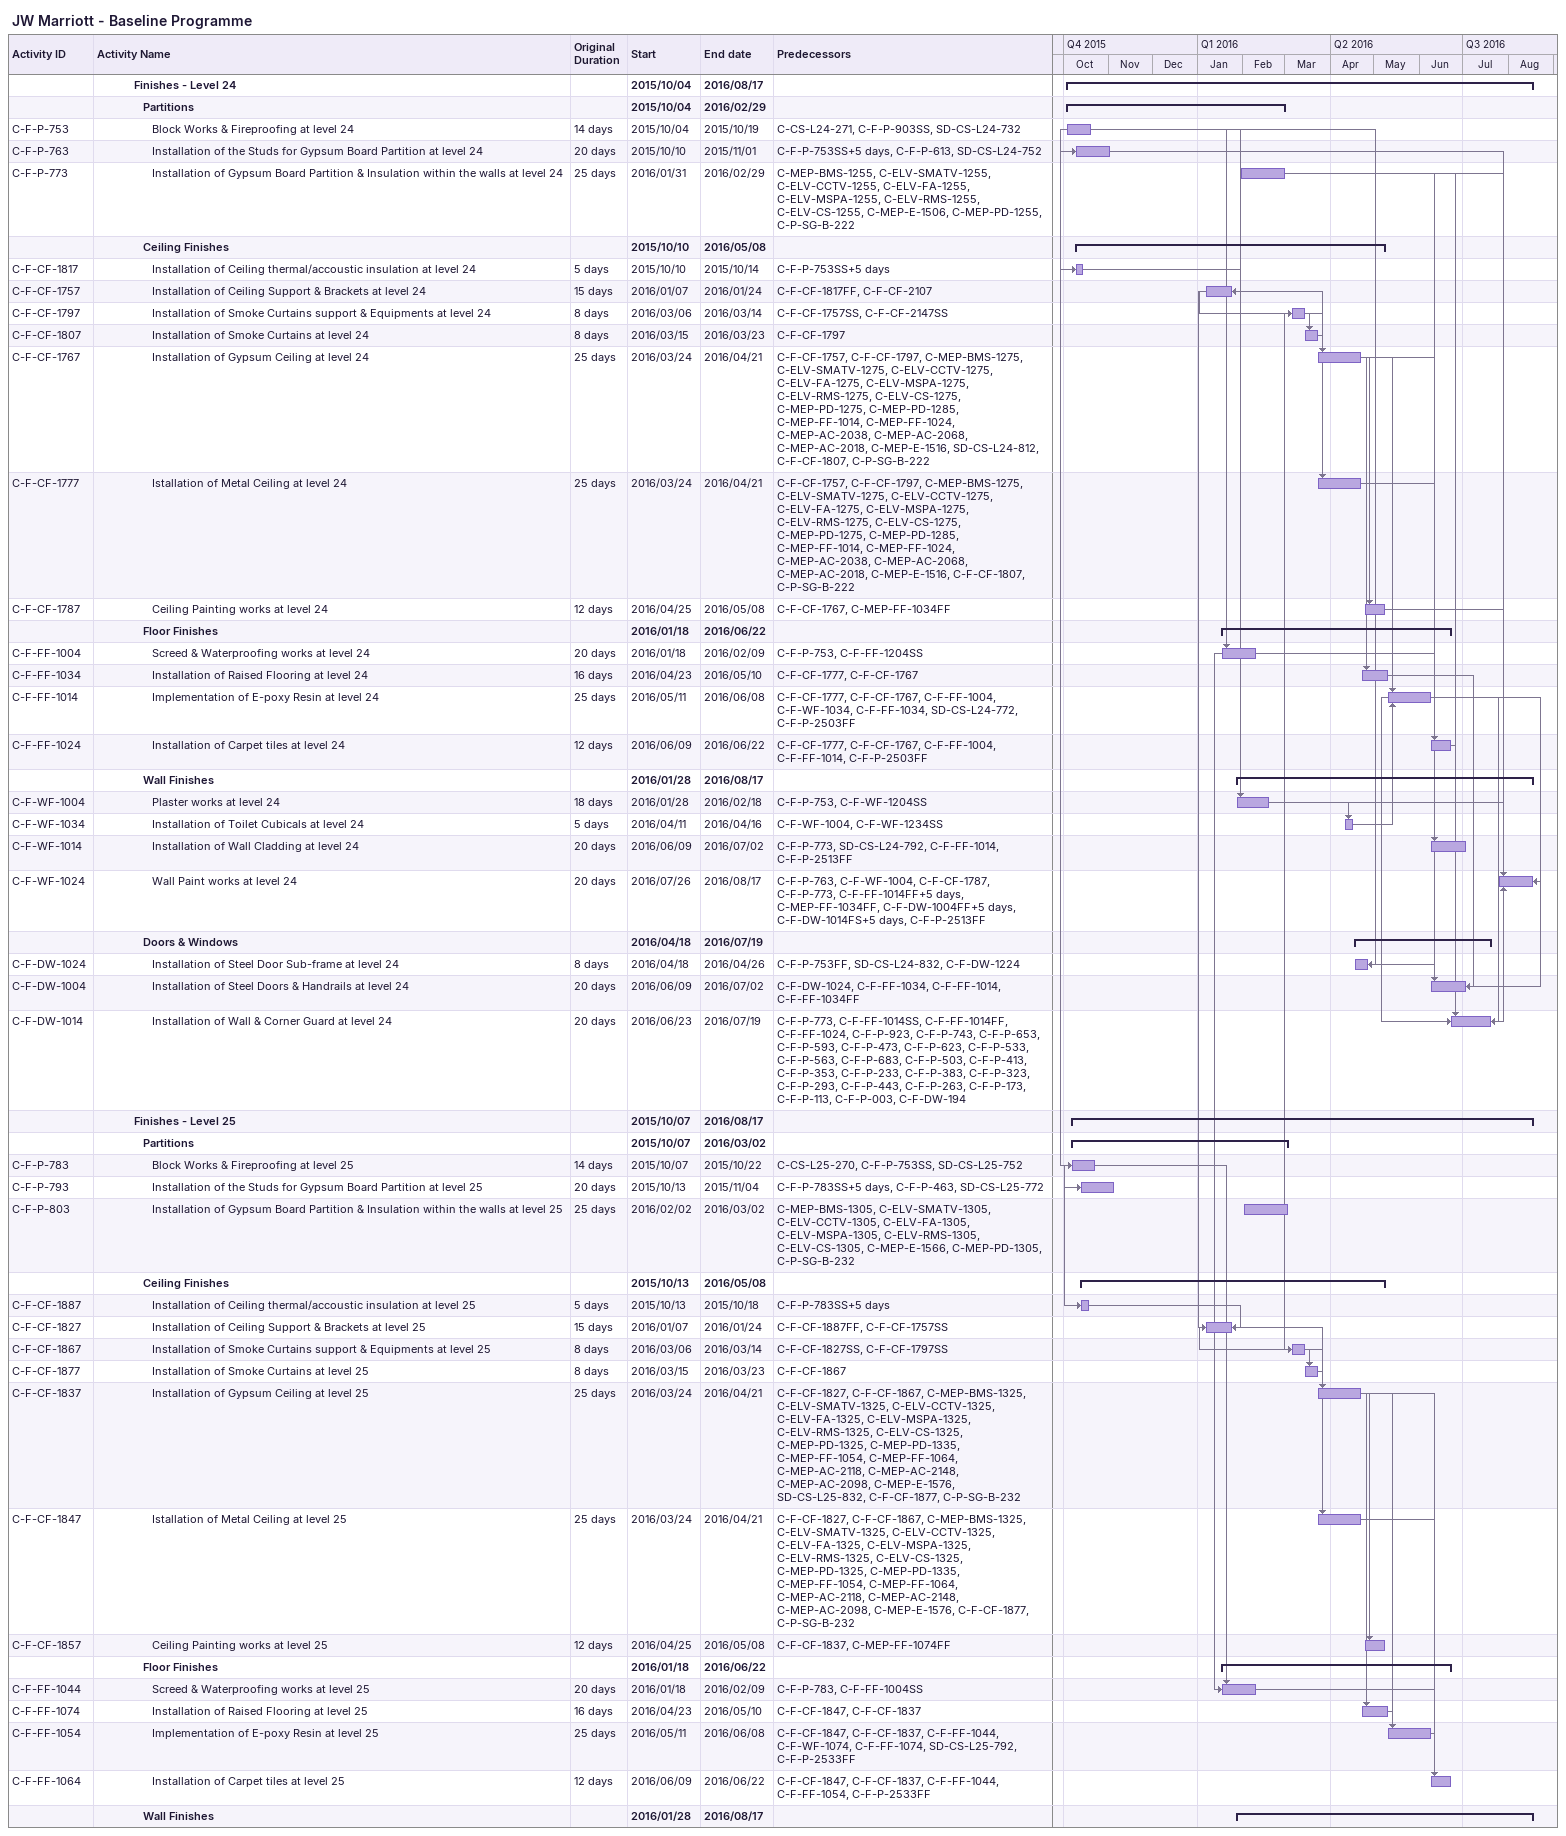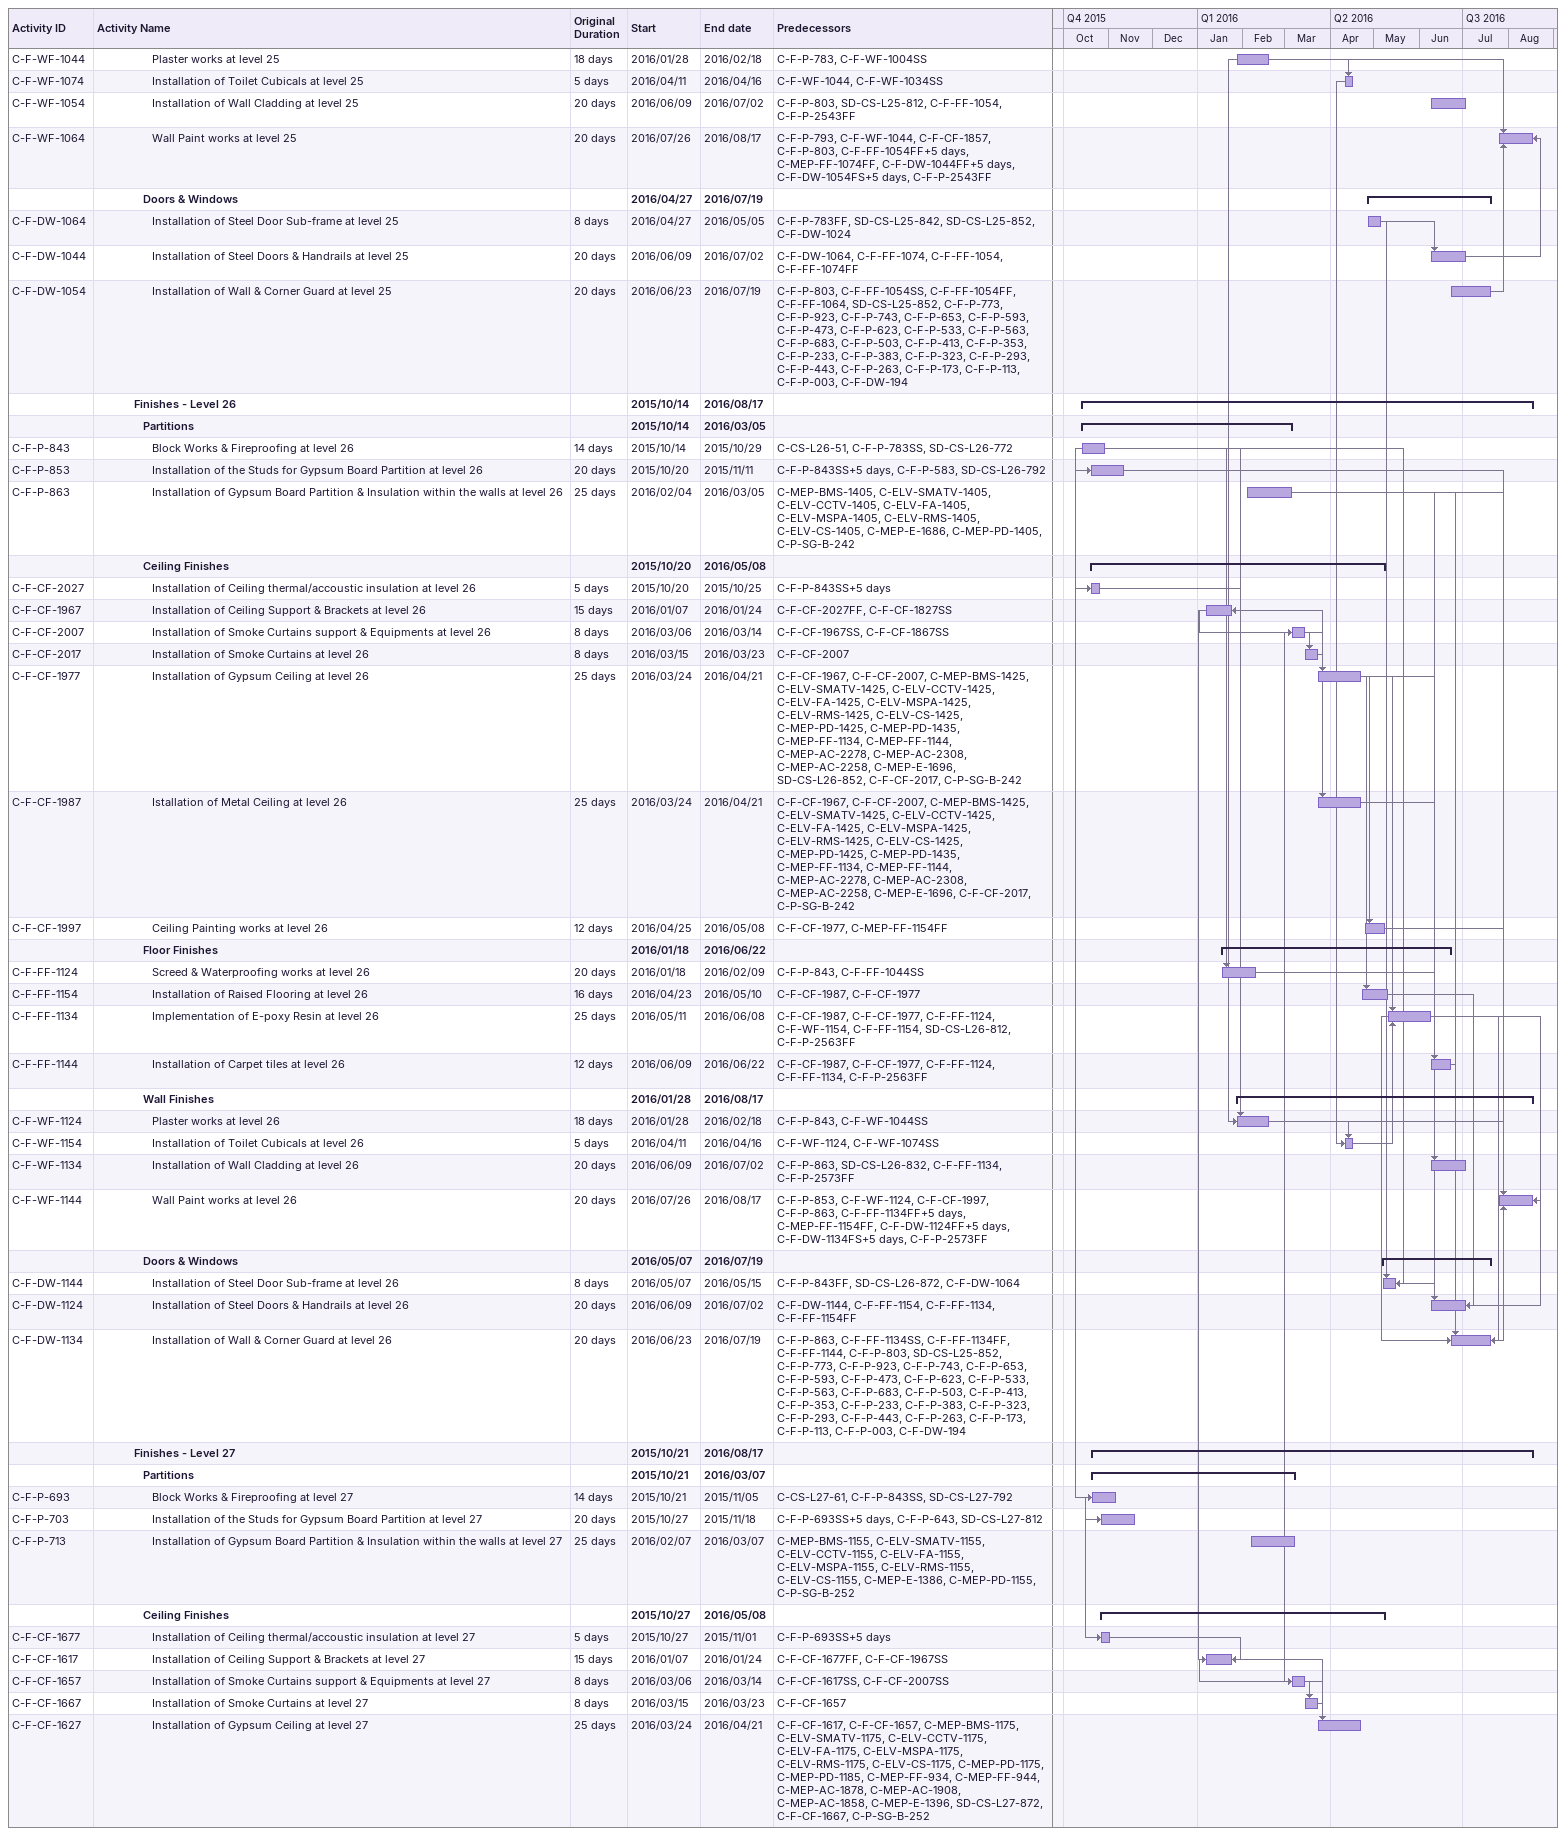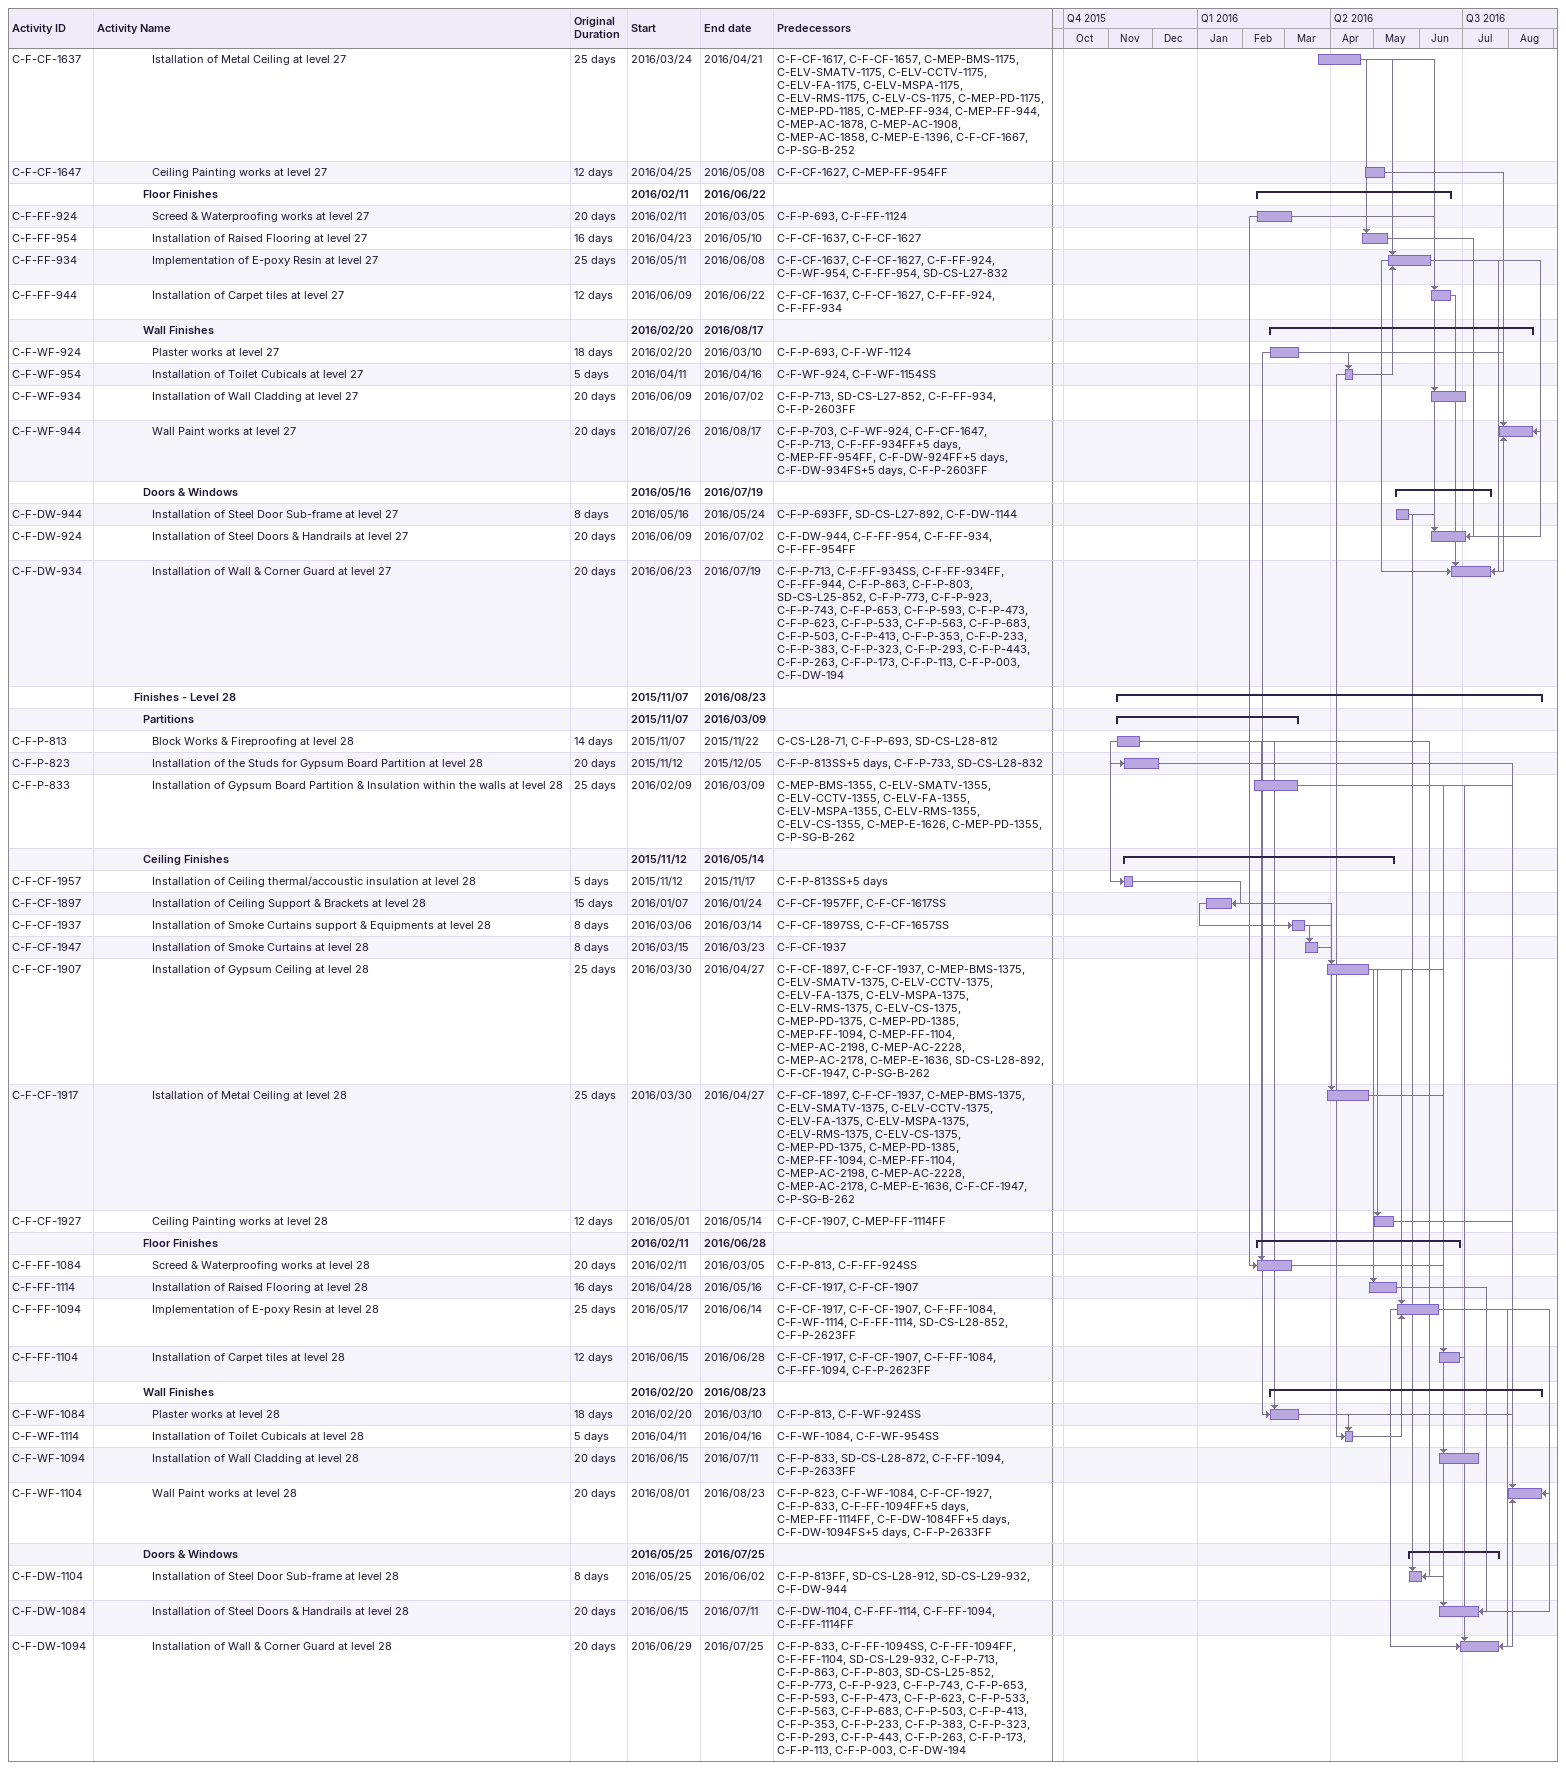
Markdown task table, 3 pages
JW Marriott - Baseline Programme

| ID | Level | Task | Original duration | Start | Finish | Predecessors |
|---|---|---|---|---|---|---|
|  | 5 | **Finishes - Level 24** |  | 2015-10-04 | 2016-08-17 |  |
|  | 6 | **Partitions** |  | 2015-10-04 | 2016-02-29 |  |
| C-F-P-753 | 7 | Block Works & Fireproofing at level 24 | 14d | 2015-10-04 | 2015-10-19 | C-CS-L24-271, C-F-P-903SS, SD-CS-L24-732 |
| C-F-P-763 | 7 | Installation of the Studs for Gypsum Board Partition at level 24 | 20d | 2015-10-10 | 2015-11-01 | C-F-P-753SS+5d, C-F-P-613, SD-CS-L24-752 |
| C-F-P-773 | 7 | Installation of Gypsum Board Partition & Insulation within the walls at level 24 | 25d | 2016-01-31 | 2016-02-29 | C-MEP-BMS-1255, C-ELV-SMATV-1255, C-ELV-CCTV-1255, C-ELV-FA-1255, C-ELV-MSPA-1255, C-ELV-RMS-1255, C-ELV-CS-1255, C-MEP-E-1506, C-MEP-PD-1255, C-P-SG-B-222 |
|  | 6 | **Ceiling Finishes** |  | 2015-10-10 | 2016-05-08 |  |
| C-F-CF-1817 | 7 | Installation of Ceiling thermal/accoustic insulation at level 24 | 5d | 2015-10-10 | 2015-10-14 | C-F-P-753SS+5d |
| C-F-CF-1757 | 7 | Installation of Ceiling Support & Brackets at level 24 | 15d | 2016-01-07 | 2016-01-24 | C-F-CF-1817FF, C-F-CF-2107 |
| C-F-CF-1797 | 7 | Installation of Smoke Curtains support & Equipments at level 24 | 8d | 2016-03-06 | 2016-03-14 | C-F-CF-1757SS, C-F-CF-2147SS |
| C-F-CF-1807 | 7 | Installation of Smoke Curtains at level 24 | 8d | 2016-03-15 | 2016-03-23 | C-F-CF-1797 |
| C-F-CF-1767 | 7 | Installation of Gypsum Ceiling at level 24 | 25d | 2016-03-24 | 2016-04-21 | C-F-CF-1757, C-F-CF-1797, C-MEP-BMS-1275, C-ELV-SMATV-1275, C-ELV-CCTV-1275, C-ELV-FA-1275, C-ELV-MSPA-1275, C-ELV-RMS-1275, C-ELV-CS-1275, C-MEP-PD-1275, C-MEP-PD-1285, C-MEP-FF-1014, C-MEP-FF-1024, C-MEP-AC-2038, C-MEP-AC-2068, C-MEP-AC-2018, C-MEP-E-1516, SD-CS-L24-812, C-F-CF-1807, C-P-SG-B-222 |
| C-F-CF-1777 | 7 | Istallation of Metal Ceiling at level 24 | 25d | 2016-03-24 | 2016-04-21 | C-F-CF-1757, C-F-CF-1797, C-MEP-BMS-1275, C-ELV-SMATV-1275, C-ELV-CCTV-1275, C-ELV-FA-1275, C-ELV-MSPA-1275, C-ELV-RMS-1275, C-ELV-CS-1275, C-MEP-PD-1275, C-MEP-PD-1285, C-MEP-FF-1014, C-MEP-FF-1024, C-MEP-AC-2038, C-MEP-AC-2068, C-MEP-AC-2018, C-MEP-E-1516, C-F-CF-1807, C-P-SG-B-222 |
| C-F-CF-1787 | 7 | Ceiling Painting works at level 24 | 12d | 2016-04-25 | 2016-05-08 | C-F-CF-1767, C-MEP-FF-1034FF |
|  | 6 | **Floor Finishes** |  | 2016-01-18 | 2016-06-22 |  |
| C-F-FF-1004 | 7 | Screed & Waterproofing works at level 24 | 20d | 2016-01-18 | 2016-02-09 | C-F-P-753, C-F-FF-1204SS |
| C-F-FF-1034 | 7 | Installation of Raised Flooring at level 24 | 16d | 2016-04-23 | 2016-05-10 | C-F-CF-1777, C-F-CF-1767 |
| C-F-FF-1014 | 7 | Implementation of E-poxy Resin at level 24 | 25d | 2016-05-11 | 2016-06-08 | C-F-CF-1777, C-F-CF-1767, C-F-FF-1004, C-F-WF-1034, C-F-FF-1034, SD-CS-L24-772, C-F-P-2503FF |
| C-F-FF-1024 | 7 | Installation of Carpet tiles at level 24 | 12d | 2016-06-09 | 2016-06-22 | C-F-CF-1777, C-F-CF-1767, C-F-FF-1004, C-F-FF-1014, C-F-P-2503FF |
|  | 6 | **Wall Finishes** |  | 2016-01-28 | 2016-08-17 |  |
| C-F-WF-1004 | 7 | Plaster works at level 24 | 18d | 2016-01-28 | 2016-02-18 | C-F-P-753, C-F-WF-1204SS |
| C-F-WF-1034 | 7 | Installation of Toilet Cubicals at level 24 | 5d | 2016-04-11 | 2016-04-16 | C-F-WF-1004, C-F-WF-1234SS |
| C-F-WF-1014 | 7 | Installation of Wall Cladding at level 24 | 20d | 2016-06-09 | 2016-07-02 | C-F-P-773, SD-CS-L24-792, C-F-FF-1014, C-F-P-2513FF |
| C-F-WF-1024 | 7 | Wall Paint works at level 24 | 20d | 2016-07-26 | 2016-08-17 | C-F-P-763, C-F-WF-1004, C-F-CF-1787, C-F-P-773, C-F-FF-1014FF+5d, C-MEP-FF-1034FF, C-F-DW-1004FF+5d, C-F-DW-1014FS+5d, C-F-P-2513FF |
|  | 6 | **Doors & Windows** |  | 2016-04-18 | 2016-07-19 |  |
| C-F-DW-1024 | 7 | Installation of Steel Door Sub-frame at level 24 | 8d | 2016-04-18 | 2016-04-26 | C-F-P-753FF, SD-CS-L24-832, C-F-DW-1224 |
| C-F-DW-1004 | 7 | Installation of Steel Doors & Handrails at level 24 | 20d | 2016-06-09 | 2016-07-02 | C-F-DW-1024, C-F-FF-1034, C-F-FF-1014, C-F-FF-1034FF |
| C-F-DW-1014 | 7 | Installation of Wall & Corner Guard at level 24 | 20d | 2016-06-23 | 2016-07-19 | C-F-P-773, C-F-FF-1014SS, C-F-FF-1014FF, C-F-FF-1024, C-F-P-923, C-F-P-743, C-F-P-653, C-F-P-593, C-F-P-473, C-F-P-623, C-F-P-533, C-F-P-563, C-F-P-683, C-F-P-503, C-F-P-413, C-F-P-353, C-F-P-233, C-F-P-383, C-F-P-323, C-F-P-293, C-F-P-443, C-F-P-263, C-F-P-173, C-F-P-113, C-F-P-003, C-F-DW-194 |
|  | 5 | **Finishes - Level 25** |  | 2015-10-07 | 2016-08-17 |  |
|  | 6 | **Partitions** |  | 2015-10-07 | 2016-03-02 |  |
| C-F-P-783 | 7 | Block Works & Fireproofing at level 25 | 14d | 2015-10-07 | 2015-10-22 | C-CS-L25-270, C-F-P-753SS, SD-CS-L25-752 |
| C-F-P-793 | 7 | Installation of the Studs for Gypsum Board Partition at level 25 | 20d | 2015-10-13 | 2015-11-04 | C-F-P-783SS+5d, C-F-P-463, SD-CS-L25-772 |
| C-F-P-803 | 7 | Installation of Gypsum Board Partition & Insulation within the walls at level 25 | 25d | 2016-02-02 | 2016-03-02 | C-MEP-BMS-1305, C-ELV-SMATV-1305, C-ELV-CCTV-1305, C-ELV-FA-1305, C-ELV-MSPA-1305, C-ELV-RMS-1305, C-ELV-CS-1305, C-MEP-E-1566, C-MEP-PD-1305, C-P-SG-B-232 |
|  | 6 | **Ceiling Finishes** |  | 2015-10-13 | 2016-05-08 |  |
| C-F-CF-1887 | 7 | Installation of Ceiling thermal/accoustic insulation at level 25 | 5d | 2015-10-13 | 2015-10-18 | C-F-P-783SS+5d |
| C-F-CF-1827 | 7 | Installation of Ceiling Support & Brackets at level 25 | 15d | 2016-01-07 | 2016-01-24 | C-F-CF-1887FF, C-F-CF-1757SS |
| C-F-CF-1867 | 7 | Installation of Smoke Curtains support & Equipments at level 25 | 8d | 2016-03-06 | 2016-03-14 | C-F-CF-1827SS, C-F-CF-1797SS |
| C-F-CF-1877 | 7 | Installation of Smoke Curtains at level 25 | 8d | 2016-03-15 | 2016-03-23 | C-F-CF-1867 |
| C-F-CF-1837 | 7 | Installation of Gypsum Ceiling at level 25 | 25d | 2016-03-24 | 2016-04-21 | C-F-CF-1827, C-F-CF-1867, C-MEP-BMS-1325, C-ELV-SMATV-1325, C-ELV-CCTV-1325, C-ELV-FA-1325, C-ELV-MSPA-1325, C-ELV-RMS-1325, C-ELV-CS-1325, C-MEP-PD-1325, C-MEP-PD-1335, C-MEP-FF-1054, C-MEP-FF-1064, C-MEP-AC-2118, C-MEP-AC-2148, C-MEP-AC-2098, C-MEP-E-1576, SD-CS-L25-832, C-F-CF-1877, C-P-SG-B-232 |
| C-F-CF-1847 | 7 | Istallation of Metal Ceiling at level 25 | 25d | 2016-03-24 | 2016-04-21 | C-F-CF-1827, C-F-CF-1867, C-MEP-BMS-1325, C-ELV-SMATV-1325, C-ELV-CCTV-1325, C-ELV-FA-1325, C-ELV-MSPA-1325, C-ELV-RMS-1325, C-ELV-CS-1325, C-MEP-PD-1325, C-MEP-PD-1335, C-MEP-FF-1054, C-MEP-FF-1064, C-MEP-AC-2118, C-MEP-AC-2148, C-MEP-AC-2098, C-MEP-E-1576, C-F-CF-1877, C-P-SG-B-232 |
| C-F-CF-1857 | 7 | Ceiling Painting works at level 25 | 12d | 2016-04-25 | 2016-05-08 | C-F-CF-1837, C-MEP-FF-1074FF |
|  | 6 | **Floor Finishes** |  | 2016-01-18 | 2016-06-22 |  |
| C-F-FF-1044 | 7 | Screed & Waterproofing works at level 25 | 20d | 2016-01-18 | 2016-02-09 | C-F-P-783, C-F-FF-1004SS |
| C-F-FF-1074 | 7 | Installation of Raised Flooring at level 25 | 16d | 2016-04-23 | 2016-05-10 | C-F-CF-1847, C-F-CF-1837 |
| C-F-FF-1054 | 7 | Implementation of E-poxy Resin at level 25 | 25d | 2016-05-11 | 2016-06-08 | C-F-CF-1847, C-F-CF-1837, C-F-FF-1044, C-F-WF-1074, C-F-FF-1074, SD-CS-L25-792, C-F-P-2533FF |
| C-F-FF-1064 | 7 | Installation of Carpet tiles at level 25 | 12d | 2016-06-09 | 2016-06-22 | C-F-CF-1847, C-F-CF-1837, C-F-FF-1044, C-F-FF-1054, C-F-P-2533FF |
|  | 6 | **Wall Finishes** |  | 2016-01-28 | 2016-08-17 |  |
| C-F-WF-1044 | 7 | Plaster works at level 25 | 18d | 2016-01-28 | 2016-02-18 | C-F-P-783, C-F-WF-1004SS |
| C-F-WF-1074 | 7 | Installation of Toilet Cubicals at level 25 | 5d | 2016-04-11 | 2016-04-16 | C-F-WF-1044, C-F-WF-1034SS |
| C-F-WF-1054 | 7 | Installation of Wall Cladding at level 25 | 20d | 2016-06-09 | 2016-07-02 | C-F-P-803, SD-CS-L25-812, C-F-FF-1054, C-F-P-2543FF |
| C-F-WF-1064 | 7 | Wall Paint works at level 25 | 20d | 2016-07-26 | 2016-08-17 | C-F-P-793, C-F-WF-1044, C-F-CF-1857, C-F-P-803, C-F-FF-1054FF+5d, C-MEP-FF-1074FF, C-F-DW-1044FF+5d, C-F-DW-1054FS+5d, C-F-P-2543FF |
|  | 6 | **Doors & Windows** |  | 2016-04-27 | 2016-07-19 |  |
| C-F-DW-1064 | 7 | Installation of Steel Door Sub-frame at level 25 | 8d | 2016-04-27 | 2016-05-05 | C-F-P-783FF, SD-CS-L25-842, SD-CS-L25-852, C-F-DW-1024 |
| C-F-DW-1044 | 7 | Installation of Steel Doors & Handrails at level 25 | 20d | 2016-06-09 | 2016-07-02 | C-F-DW-1064, C-F-FF-1074, C-F-FF-1054, C-F-FF-1074FF |
| C-F-DW-1054 | 7 | Installation of Wall & Corner Guard at level 25 | 20d | 2016-06-23 | 2016-07-19 | C-F-P-803, C-F-FF-1054SS, C-F-FF-1054FF, C-F-FF-1064, SD-CS-L25-852, C-F-P-773, C-F-P-923, C-F-P-743, C-F-P-653, C-F-P-593, C-F-P-473, C-F-P-623, C-F-P-533, C-F-P-563, C-F-P-683, C-F-P-503, C-F-P-413, C-F-P-353, C-F-P-233, C-F-P-383, C-F-P-323, C-F-P-293, C-F-P-443, C-F-P-263, C-F-P-173, C-F-P-113, C-F-P-003, C-F-DW-194 |
|  | 5 | **Finishes - Level 26** |  | 2015-10-14 | 2016-08-17 |  |
|  | 6 | **Partitions** |  | 2015-10-14 | 2016-03-05 |  |
| C-F-P-843 | 7 | Block Works & Fireproofing at level 26 | 14d | 2015-10-14 | 2015-10-29 | C-CS-L26-51, C-F-P-783SS, SD-CS-L26-772 |
| C-F-P-853 | 7 | Installation of the Studs for Gypsum Board Partition at level 26 | 20d | 2015-10-20 | 2015-11-11 | C-F-P-843SS+5d, C-F-P-583, SD-CS-L26-792 |
| C-F-P-863 | 7 | Installation of Gypsum Board Partition & Insulation within the walls at level 26 | 25d | 2016-02-04 | 2016-03-05 | C-MEP-BMS-1405, C-ELV-SMATV-1405, C-ELV-CCTV-1405, C-ELV-FA-1405, C-ELV-MSPA-1405, C-ELV-RMS-1405, C-ELV-CS-1405, C-MEP-E-1686, C-MEP-PD-1405, C-P-SG-B-242 |
|  | 6 | **Ceiling Finishes** |  | 2015-10-20 | 2016-05-08 |  |
| C-F-CF-2027 | 7 | Installation of Ceiling thermal/accoustic insulation at level 26 | 5d | 2015-10-20 | 2015-10-25 | C-F-P-843SS+5d |
| C-F-CF-1967 | 7 | Installation of Ceiling Support & Brackets at level 26 | 15d | 2016-01-07 | 2016-01-24 | C-F-CF-2027FF, C-F-CF-1827SS |
| C-F-CF-2007 | 7 | Installation of Smoke Curtains support & Equipments at level 26 | 8d | 2016-03-06 | 2016-03-14 | C-F-CF-1967SS, C-F-CF-1867SS |
| C-F-CF-2017 | 7 | Installation of Smoke Curtains at level 26 | 8d | 2016-03-15 | 2016-03-23 | C-F-CF-2007 |
| C-F-CF-1977 | 7 | Installation of Gypsum Ceiling at level 26 | 25d | 2016-03-24 | 2016-04-21 | C-F-CF-1967, C-F-CF-2007, C-MEP-BMS-1425, C-ELV-SMATV-1425, C-ELV-CCTV-1425, C-ELV-FA-1425, C-ELV-MSPA-1425, C-ELV-RMS-1425, C-ELV-CS-1425, C-MEP-PD-1425, C-MEP-PD-1435, C-MEP-FF-1134, C-MEP-FF-1144, C-MEP-AC-2278, C-MEP-AC-2308, C-MEP-AC-2258, C-MEP-E-1696, SD-CS-L26-852, C-F-CF-2017, C-P-SG-B-242 |
| C-F-CF-1987 | 7 | Istallation of Metal Ceiling at level 26 | 25d | 2016-03-24 | 2016-04-21 | C-F-CF-1967, C-F-CF-2007, C-MEP-BMS-1425, C-ELV-SMATV-1425, C-ELV-CCTV-1425, C-ELV-FA-1425, C-ELV-MSPA-1425, C-ELV-RMS-1425, C-ELV-CS-1425, C-MEP-PD-1425, C-MEP-PD-1435, C-MEP-FF-1134, C-MEP-FF-1144, C-MEP-AC-2278, C-MEP-AC-2308, C-MEP-AC-2258, C-MEP-E-1696, C-F-CF-2017, C-P-SG-B-242 |
| C-F-CF-1997 | 7 | Ceiling Painting works at level 26 | 12d | 2016-04-25 | 2016-05-08 | C-F-CF-1977, C-MEP-FF-1154FF |
|  | 6 | **Floor Finishes** |  | 2016-01-18 | 2016-06-22 |  |
| C-F-FF-1124 | 7 | Screed & Waterproofing works at level 26 | 20d | 2016-01-18 | 2016-02-09 | C-F-P-843, C-F-FF-1044SS |
| C-F-FF-1154 | 7 | Installation of Raised Flooring at level 26 | 16d | 2016-04-23 | 2016-05-10 | C-F-CF-1987, C-F-CF-1977 |
| C-F-FF-1134 | 7 | Implementation of E-poxy Resin at level 26 | 25d | 2016-05-11 | 2016-06-08 | C-F-CF-1987, C-F-CF-1977, C-F-FF-1124, C-F-WF-1154, C-F-FF-1154, SD-CS-L26-812, C-F-P-2563FF |
| C-F-FF-1144 | 7 | Installation of Carpet tiles at level 26 | 12d | 2016-06-09 | 2016-06-22 | C-F-CF-1987, C-F-CF-1977, C-F-FF-1124, C-F-FF-1134, C-F-P-2563FF |
|  | 6 | **Wall Finishes** |  | 2016-01-28 | 2016-08-17 |  |
| C-F-WF-1124 | 7 | Plaster works at level 26 | 18d | 2016-01-28 | 2016-02-18 | C-F-P-843, C-F-WF-1044SS |
| C-F-WF-1154 | 7 | Installation of Toilet Cubicals at level 26 | 5d | 2016-04-11 | 2016-04-16 | C-F-WF-1124, C-F-WF-1074SS |
| C-F-WF-1134 | 7 | Installation of Wall Cladding at level 26 | 20d | 2016-06-09 | 2016-07-02 | C-F-P-863, SD-CS-L26-832, C-F-FF-1134, C-F-P-2573FF |
| C-F-WF-1144 | 7 | Wall Paint works at level 26 | 20d | 2016-07-26 | 2016-08-17 | C-F-P-853, C-F-WF-1124, C-F-CF-1997, C-F-P-863, C-F-FF-1134FF+5d, C-MEP-FF-1154FF, C-F-DW-1124FF+5d, C-F-DW-1134FS+5d, C-F-P-2573FF |
|  | 6 | **Doors & Windows** |  | 2016-05-07 | 2016-07-19 |  |
| C-F-DW-1144 | 7 | Installation of Steel Door Sub-frame at level 26 | 8d | 2016-05-07 | 2016-05-15 | C-F-P-843FF, SD-CS-L26-872, C-F-DW-1064 |
| C-F-DW-1124 | 7 | Installation of Steel Doors & Handrails at level 26 | 20d | 2016-06-09 | 2016-07-02 | C-F-DW-1144, C-F-FF-1154, C-F-FF-1134, C-F-FF-1154FF |
| C-F-DW-1134 | 7 | Installation of Wall & Corner Guard at level 26 | 20d | 2016-06-23 | 2016-07-19 | C-F-P-863, C-F-FF-1134SS, C-F-FF-1134FF, C-F-FF-1144, C-F-P-803, SD-CS-L25-852, C-F-P-773, C-F-P-923, C-F-P-743, C-F-P-653, C-F-P-593, C-F-P-473, C-F-P-623, C-F-P-533, C-F-P-563, C-F-P-683, C-F-P-503, C-F-P-413, C-F-P-353, C-F-P-233, C-F-P-383, C-F-P-323, C-F-P-293, C-F-P-443, C-F-P-263, C-F-P-173, C-F-P-113, C-F-P-003, C-F-DW-194 |
|  | 5 | **Finishes - Level 27** |  | 2015-10-21 | 2016-08-17 |  |
|  | 6 | **Partitions** |  | 2015-10-21 | 2016-03-07 |  |
| C-F-P-693 | 7 | Block Works & Fireproofing at level 27 | 14d | 2015-10-21 | 2015-11-05 | C-CS-L27-61, C-F-P-843SS, SD-CS-L27-792 |
| C-F-P-703 | 7 | Installation of the Studs for Gypsum Board Partition at level 27 | 20d | 2015-10-27 | 2015-11-18 | C-F-P-693SS+5d, C-F-P-643, SD-CS-L27-812 |
| C-F-P-713 | 7 | Installation of Gypsum Board Partition & Insulation within the walls at level 27 | 25d | 2016-02-07 | 2016-03-07 | C-MEP-BMS-1155, C-ELV-SMATV-1155, C-ELV-CCTV-1155, C-ELV-FA-1155, C-ELV-MSPA-1155, C-ELV-RMS-1155, C-ELV-CS-1155, C-MEP-E-1386, C-MEP-PD-1155, C-P-SG-B-252 |
|  | 6 | **Ceiling Finishes** |  | 2015-10-27 | 2016-05-08 |  |
| C-F-CF-1677 | 7 | Installation of Ceiling thermal/accoustic insulation at level 27 | 5d | 2015-10-27 | 2015-11-01 | C-F-P-693SS+5d |
| C-F-CF-1617 | 7 | Installation of Ceiling Support & Brackets at level 27 | 15d | 2016-01-07 | 2016-01-24 | C-F-CF-1677FF, C-F-CF-1967SS |
| C-F-CF-1657 | 7 | Installation of Smoke Curtains support & Equipments at level 27 | 8d | 2016-03-06 | 2016-03-14 | C-F-CF-1617SS, C-F-CF-2007SS |
| C-F-CF-1667 | 7 | Installation of Smoke Curtains at level 27 | 8d | 2016-03-15 | 2016-03-23 | C-F-CF-1657 |
| C-F-CF-1627 | 7 | Installation of Gypsum Ceiling at level 27 | 25d | 2016-03-24 | 2016-04-21 | C-F-CF-1617, C-F-CF-1657, C-MEP-BMS-1175, C-ELV-SMATV-1175, C-ELV-CCTV-1175, C-ELV-FA-1175, C-ELV-MSPA-1175, C-ELV-RMS-1175, C-ELV-CS-1175, C-MEP-PD-1175, C-MEP-PD-1185, C-MEP-FF-934, C-MEP-FF-944, C-MEP-AC-1878, C-MEP-AC-1908, C-MEP-AC-1858, C-MEP-E-1396, SD-CS-L27-872, C-F-CF-1667, C-P-SG-B-252 |
| C-F-CF-1637 | 7 | Istallation of Metal Ceiling at level 27 | 25d | 2016-03-24 | 2016-04-21 | C-F-CF-1617, C-F-CF-1657, C-MEP-BMS-1175, C-ELV-SMATV-1175, C-ELV-CCTV-1175, C-ELV-FA-1175, C-ELV-MSPA-1175, C-ELV-RMS-1175, C-ELV-CS-1175, C-MEP-PD-1175, C-MEP-PD-1185, C-MEP-FF-934, C-MEP-FF-944, C-MEP-AC-1878, C-MEP-AC-1908, C-MEP-AC-1858, C-MEP-E-1396, C-F-CF-1667, C-P-SG-B-252 |
| C-F-CF-1647 | 7 | Ceiling Painting works at level 27 | 12d | 2016-04-25 | 2016-05-08 | C-F-CF-1627, C-MEP-FF-954FF |
|  | 6 | **Floor Finishes** |  | 2016-02-11 | 2016-06-22 |  |
| C-F-FF-924 | 7 | Screed & Waterproofing works at level 27 | 20d | 2016-02-11 | 2016-03-05 | C-F-P-693, C-F-FF-1124 |
| C-F-FF-954 | 7 | Installation of Raised Flooring at level 27 | 16d | 2016-04-23 | 2016-05-10 | C-F-CF-1637, C-F-CF-1627 |
| C-F-FF-934 | 7 | Implementation of E-poxy Resin at level 27 | 25d | 2016-05-11 | 2016-06-08 | C-F-CF-1637, C-F-CF-1627, C-F-FF-924, C-F-WF-954, C-F-FF-954, SD-CS-L27-832 |
| C-F-FF-944 | 7 | Installation of Carpet tiles at level 27 | 12d | 2016-06-09 | 2016-06-22 | C-F-CF-1637, C-F-CF-1627, C-F-FF-924, C-F-FF-934 |
|  | 6 | **Wall Finishes** |  | 2016-02-20 | 2016-08-17 |  |
| C-F-WF-924 | 7 | Plaster works at level 27 | 18d | 2016-02-20 | 2016-03-10 | C-F-P-693, C-F-WF-1124 |
| C-F-WF-954 | 7 | Installation of Toilet Cubicals at level 27 | 5d | 2016-04-11 | 2016-04-16 | C-F-WF-924, C-F-WF-1154SS |
| C-F-WF-934 | 7 | Installation of Wall Cladding at level 27 | 20d | 2016-06-09 | 2016-07-02 | C-F-P-713, SD-CS-L27-852, C-F-FF-934, C-F-P-2603FF |
| C-F-WF-944 | 7 | Wall Paint works at level 27 | 20d | 2016-07-26 | 2016-08-17 | C-F-P-703, C-F-WF-924, C-F-CF-1647, C-F-P-713, C-F-FF-934FF+5d, C-MEP-FF-954FF, C-F-DW-924FF+5d, C-F-DW-934FS+5d, C-F-P-2603FF |
|  | 6 | **Doors & Windows** |  | 2016-05-16 | 2016-07-19 |  |
| C-F-DW-944 | 7 | Installation of Steel Door Sub-frame at level 27 | 8d | 2016-05-16 | 2016-05-24 | C-F-P-693FF, SD-CS-L27-892, C-F-DW-1144 |
| C-F-DW-924 | 7 | Installation of Steel Doors & Handrails at level 27 | 20d | 2016-06-09 | 2016-07-02 | C-F-DW-944, C-F-FF-954, C-F-FF-934, C-F-FF-954FF |
| C-F-DW-934 | 7 | Installation of Wall & Corner Guard at level 27 | 20d | 2016-06-23 | 2016-07-19 | C-F-P-713, C-F-FF-934SS, C-F-FF-934FF, C-F-FF-944, C-F-P-863, C-F-P-803, SD-CS-L25-852, C-F-P-773, C-F-P-923, C-F-P-743, C-F-P-653, C-F-P-593, C-F-P-473, C-F-P-623, C-F-P-533, C-F-P-563, C-F-P-683, C-F-P-503, C-F-P-413, C-F-P-353, C-F-P-233, C-F-P-383, C-F-P-323, C-F-P-293, C-F-P-443, C-F-P-263, C-F-P-173, C-F-P-113, C-F-P-003, C-F-DW-194 |
|  | 5 | **Finishes - Level 28** |  | 2015-11-07 | 2016-08-23 |  |
|  | 6 | **Partitions** |  | 2015-11-07 | 2016-03-09 |  |
| C-F-P-813 | 7 | Block Works & Fireproofing at level 28 | 14d | 2015-11-07 | 2015-11-22 | C-CS-L28-71, C-F-P-693, SD-CS-L28-812 |
| C-F-P-823 | 7 | Installation of the Studs for Gypsum Board Partition at level 28 | 20d | 2015-11-12 | 2015-12-05 | C-F-P-813SS+5d, C-F-P-733, SD-CS-L28-832 |
| C-F-P-833 | 7 | Installation of Gypsum Board Partition & Insulation within the walls at level 28 | 25d | 2016-02-09 | 2016-03-09 | C-MEP-BMS-1355, C-ELV-SMATV-1355, C-ELV-CCTV-1355, C-ELV-FA-1355, C-ELV-MSPA-1355, C-ELV-RMS-1355, C-ELV-CS-1355, C-MEP-E-1626, C-MEP-PD-1355, C-P-SG-B-262 |
|  | 6 | **Ceiling Finishes** |  | 2015-11-12 | 2016-05-14 |  |
| C-F-CF-1957 | 7 | Installation of Ceiling thermal/accoustic insulation at level 28 | 5d | 2015-11-12 | 2015-11-17 | C-F-P-813SS+5d |
| C-F-CF-1897 | 7 | Installation of Ceiling Support & Brackets at level 28 | 15d | 2016-01-07 | 2016-01-24 | C-F-CF-1957FF, C-F-CF-1617SS |
| C-F-CF-1937 | 7 | Installation of Smoke Curtains support & Equipments at level 28 | 8d | 2016-03-06 | 2016-03-14 | C-F-CF-1897SS, C-F-CF-1657SS |
| C-F-CF-1947 | 7 | Installation of Smoke Curtains at level 28 | 8d | 2016-03-15 | 2016-03-23 | C-F-CF-1937 |
| C-F-CF-1907 | 7 | Installation of Gypsum Ceiling at level 28 | 25d | 2016-03-30 | 2016-04-27 | C-F-CF-1897, C-F-CF-1937, C-MEP-BMS-1375, C-ELV-SMATV-1375, C-ELV-CCTV-1375, C-ELV-FA-1375, C-ELV-MSPA-1375, C-ELV-RMS-1375, C-ELV-CS-1375, C-MEP-PD-1375, C-MEP-PD-1385, C-MEP-FF-1094, C-MEP-FF-1104, C-MEP-AC-2198, C-MEP-AC-2228, C-MEP-AC-2178, C-MEP-E-1636, SD-CS-L28-892, C-F-CF-1947, C-P-SG-B-262 |
| C-F-CF-1917 | 7 | Istallation of Metal Ceiling at level 28 | 25d | 2016-03-30 | 2016-04-27 | C-F-CF-1897, C-F-CF-1937, C-MEP-BMS-1375, C-ELV-SMATV-1375, C-ELV-CCTV-1375, C-ELV-FA-1375, C-ELV-MSPA-1375, C-ELV-RMS-1375, C-ELV-CS-1375, C-MEP-PD-1375, C-MEP-PD-1385, C-MEP-FF-1094, C-MEP-FF-1104, C-MEP-AC-2198, C-MEP-AC-2228, C-MEP-AC-2178, C-MEP-E-1636, C-F-CF-1947, C-P-SG-B-262 |
| C-F-CF-1927 | 7 | Ceiling Painting works at level 28 | 12d | 2016-05-01 | 2016-05-14 | C-F-CF-1907, C-MEP-FF-1114FF |
|  | 6 | **Floor Finishes** |  | 2016-02-11 | 2016-06-28 |  |
| C-F-FF-1084 | 7 | Screed & Waterproofing works at level 28 | 20d | 2016-02-11 | 2016-03-05 | C-F-P-813, C-F-FF-924SS |
| C-F-FF-1114 | 7 | Installation of Raised Flooring at level 28 | 16d | 2016-04-28 | 2016-05-16 | C-F-CF-1917, C-F-CF-1907 |
| C-F-FF-1094 | 7 | Implementation of E-poxy Resin at level 28 | 25d | 2016-05-17 | 2016-06-14 | C-F-CF-1917, C-F-CF-1907, C-F-FF-1084, C-F-WF-1114, C-F-FF-1114, SD-CS-L28-852, C-F-P-2623FF |
| C-F-FF-1104 | 7 | Installation of Carpet tiles at level 28 | 12d | 2016-06-15 | 2016-06-28 | C-F-CF-1917, C-F-CF-1907, C-F-FF-1084, C-F-FF-1094, C-F-P-2623FF |
|  | 6 | **Wall Finishes** |  | 2016-02-20 | 2016-08-23 |  |
| C-F-WF-1084 | 7 | Plaster works at level 28 | 18d | 2016-02-20 | 2016-03-10 | C-F-P-813, C-F-WF-924SS |
| C-F-WF-1114 | 7 | Installation of Toilet Cubicals at level 28 | 5d | 2016-04-11 | 2016-04-16 | C-F-WF-1084, C-F-WF-954SS |
| C-F-WF-1094 | 7 | Installation of Wall Cladding at level 28 | 20d | 2016-06-15 | 2016-07-11 | C-F-P-833, SD-CS-L28-872, C-F-FF-1094, C-F-P-2633FF |
| C-F-WF-1104 | 7 | Wall Paint works at level 28 | 20d | 2016-08-01 | 2016-08-23 | C-F-P-823, C-F-WF-1084, C-F-CF-1927, C-F-P-833, C-F-FF-1094FF+5d, C-MEP-FF-1114FF, C-F-DW-1084FF+5d, C-F-DW-1094FS+5d, C-F-P-2633FF |
|  | 6 | **Doors & Windows** |  | 2016-05-25 | 2016-07-25 |  |
| C-F-DW-1104 | 7 | Installation of Steel Door Sub-frame at level 28 | 8d | 2016-05-25 | 2016-06-02 | C-F-P-813FF, SD-CS-L28-912, SD-CS-L29-932, C-F-DW-944 |
| C-F-DW-1084 | 7 | Installation of Steel Doors & Handrails at level 28 | 20d | 2016-06-15 | 2016-07-11 | C-F-DW-1104, C-F-FF-1114, C-F-FF-1094, C-F-FF-1114FF |
| C-F-DW-1094 | 7 | Installation of Wall & Corner Guard at level 28 | 20d | 2016-06-29 | 2016-07-25 | C-F-P-833, C-F-FF-1094SS, C-F-FF-1094FF, C-F-FF-1104, SD-CS-L29-932, C-F-P-713, C-F-P-863, C-F-P-803, SD-CS-L25-852, C-F-P-773, C-F-P-923, C-F-P-743, C-F-P-653, C-F-P-593, C-F-P-473, C-F-P-623, C-F-P-533, C-F-P-563, C-F-P-683, C-F-P-503, C-F-P-413, C-F-P-353, C-F-P-233, C-F-P-383, C-F-P-323, C-F-P-293, C-F-P-443, C-F-P-263, C-F-P-173, C-F-P-113, C-F-P-003, C-F-DW-194 |
